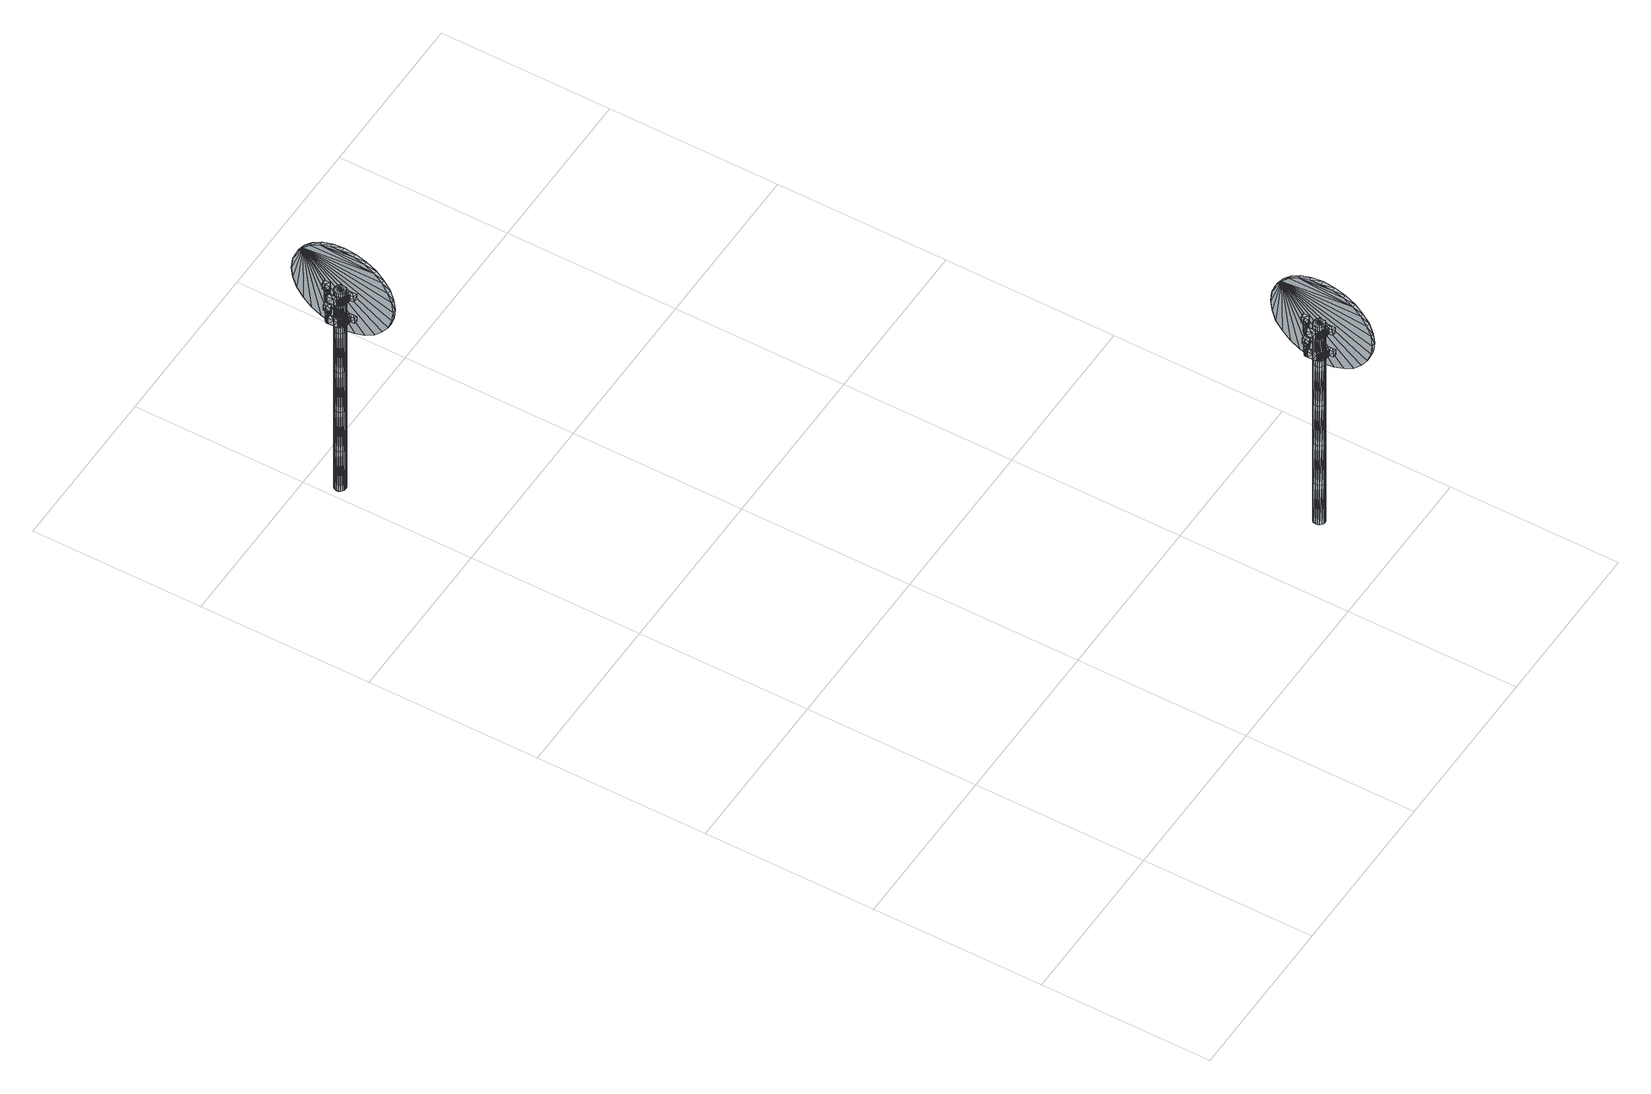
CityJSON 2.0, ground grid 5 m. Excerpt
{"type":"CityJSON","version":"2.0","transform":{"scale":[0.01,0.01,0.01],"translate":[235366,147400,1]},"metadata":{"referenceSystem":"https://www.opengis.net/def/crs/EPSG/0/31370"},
"CityObjects":{
"object1":{"type":"GenericCityObject","attributes":{"cluster":66,"mean_distance_to_centroid":0.098,"new_centroid_x":235365.92,"new_centroid_y":147423.51,"mean_distance_to_camera":6.39,"H1":0,"H2":0,"Z_final":111.09,"cluster2":-1,"proj_x":235371.93,"proj_y":147426.92,"id_line":25243,"bearing_l":150.41,"distance":6.91,"orientation":"right","G_obj":150.41},"geometry":[{"type":"MultiSurface","lod":"2","boundaries":[[[0,1,2]],[[2,1,3]],[[3,1,4]],[[4,1,5]],[[5,1,6]],[[1,7,6]],[[1,8,7]],[[1,9,8]],[[1,10,9]],[[1,11,10]],[[1,12,11]],[[1,13,12]],[[1,14,13]],[[15,14,1]],[[16,15,1]],[[17,16,1]],[[18,17,1]],[[0,18,1]],[[19,20,0]],[[19,0,2]],[[21,19,2]],[[21,2,3]],[[21,3,22]],[[22,3,4]],[[22,4,23]],[[23,4,5]],[[23,5,24]],[[24,5,6]],[[24,6,25]],[[25,6,7]],[[25,7,26]],[[26,7,8]],[[26,8,27]],[[8,9,27]],[[27,9,28]],[[9,10,28]],[[10,29,28]],[[10,11,29]],[[11,30,29]],[[11,12,30]],[[30,12,31]],[[31,12,13]],[[31,13,32]],[[32,13,14]],[[32,14,33]],[[33,14,15]],[[33,15,34]],[[34,15,16]],[[34,16,35]],[[35,16,17]],[[36,35,17]],[[18,36,17]],[[20,36,18]],[[20,18,0]],[[37,38,20]],[[37,20,19]],[[39,37,19]],[[21,39,19]],[[39,21,40]],[[40,21,22]],[[40,22,41]],[[41,22,23]],[[41,23,42]],[[42,23,24]],[[42,24,43]],[[43,24,25]],[[43,25,44]],[[44,25,26]],[[26,45,44]],[[26,27,45]],[[27,46,45]],[[27,28,46]],[[28,47,46]],[[28,29,47]],[[47,29,48]],[[29,30,48]],[[48,30,49]],[[49,30,31]],[[49,31,50]],[[50,31,32]],[[50,32,51]],[[51,32,33]],[[51,33,52]],[[52,33,34]],[[52,34,53]],[[53,34,35]],[[54,53,35]],[[54,35,36]],[[38,54,36]],[[38,36,20]],[[55,56,38]],[[55,38,37]],[[57,55,37]],[[57,37,39]],[[57,39,58]],[[58,39,40]],[[58,40,59]],[[59,40,41]],[[59,41,60]],[[60,41,42]],[[60,42,61]],[[61,42,43]],[[61,43,62]],[[62,43,44]],[[44,63,62]],[[44,45,63]],[[45,64,63]],[[45,46,64]],[[46,65,64]],[[46,47,65]],[[47,66,65]],[[47,48,66]],[[66,48,67]],[[67,48,49]],[[67,49,68]],[[68,49,50]],[[68,50,69]],[[69,50,51]],[[69,51,70]],[[70,51,52]],[[70,52,71]],[[71,52,53]],[[72,71,53]],[[72,53,54]],[[56,72,54]],[[56,54,38]],[[73,74,56]],[[73,56,55]],[[75,73,55]],[[75,55,57]],[[75,57,76]],[[76,57,58]],[[76,58,77]],[[77,58,59]],[[77,59,78]],[[78,59,60]],[[78,60,79]],[[79,60,61]],[[79,61,80]],[[80,61,62]],[[62,81,80]],[[62,63,81]],[[63,82,81]],[[63,64,82]],[[64,83,82]],[[64,65,83]],[[65,84,83]],[[65,66,84]],[[84,66,85]],[[85,66,67]],[[85,67,86]],[[86,67,68]],[[86,68,87]],[[87,68,69]],[[87,69,88]],[[88,69,70]],[[88,70,89]],[[89,70,71]],[[90,89,71]],[[90,71,72]],[[74,90,72]],[[74,72,56]],[[91,92,74]],[[91,74,73]],[[93,91,73]],[[93,73,75]],[[93,75,94]],[[94,75,76]],[[94,76,95]],[[95,76,77]],[[95,77,96]],[[96,77,78]],[[96,78,97]],[[97,78,79]],[[97,79,98]],[[98,79,80]],[[80,99,98]],[[80,81,99]],[[81,100,99]],[[81,82,100]],[[82,101,100]],[[82,83,101]],[[83,102,101]],[[83,84,102]],[[102,84,103]],[[103,84,85]],[[103,85,104]],[[104,85,86]],[[104,86,105]],[[105,86,87]],[[105,87,106]],[[106,87,88]],[[106,88,107]],[[107,88,89]],[[108,107,89]],[[108,89,90]],[[92,108,90]],[[92,90,74]],[[92,91,109]],[[91,93,109]],[[93,94,109]],[[94,95,109]],[[95,96,109]],[[109,96,97]],[[109,97,98]],[[109,98,99]],[[109,99,100]],[[109,100,101]],[[109,101,102]],[[109,102,103]],[[109,103,104]],[[105,109,104]],[[106,109,105]],[[107,109,106]],[[108,109,107]],[[92,109,108]],[[110,111,112]],[[113,112,114]],[[115,112,113]],[[116,112,115]],[[117,112,116]],[[118,112,117]],[[119,112,118]],[[120,112,119]],[[121,112,120]],[[122,112,121]],[[122,123,112]],[[123,110,112]],[[111,124,112]],[[124,125,112]],[[125,126,112]],[[126,127,112]],[[127,128,112]],[[128,129,112]],[[129,130,112]],[[130,131,112]],[[112,131,132]],[[131,133,132]],[[131,134,133]],[[133,134,135]],[[133,135,136]],[[135,137,136]],[[133,136,138]],[[136,139,138]],[[136,137,139]],[[137,140,139]],[[137,135,140]],[[135,141,140]],[[135,134,141]],[[134,142,141]],[[134,131,142]],[[131,143,142]],[[131,130,143]],[[143,130,144]],[[144,130,129]],[[144,129,145]],[[145,129,128]],[[145,128,146]],[[146,127,147]],[[147,127,126]],[[147,126,148]],[[148,126,125]],[[148,125,149]],[[149,125,124]],[[150,149,124]],[[150,124,111]],[[151,150,111]],[[151,111,110]],[[152,151,110]],[[152,110,123]],[[146,128,127]],[[153,123,122]],[[154,153,122]],[[154,122,121]],[[155,154,121]],[[155,121,120]],[[156,155,120]],[[156,120,119]],[[157,156,119]],[[157,119,118]],[[157,118,158]],[[158,118,117]],[[158,117,159]],[[153,152,123]],[[159,117,116]],[[159,116,160]],[[160,116,115]],[[160,115,161]],[[161,115,113]],[[161,113,162]],[[162,113,114]],[[162,114,163]],[[163,114,112]],[[163,112,164]],[[164,112,132]],[[132,165,164]],[[132,133,165]],[[133,138,165]],[[138,139,140]],[[161,162,163]],[[160,161,163]],[[159,160,163]],[[158,159,163]],[[157,158,163]],[[156,157,163]],[[155,156,163]],[[154,155,163]],[[153,154,163]],[[153,163,152]],[[152,163,151]],[[151,163,150]],[[150,163,149]],[[149,163,148]],[[148,163,147]],[[147,163,146]],[[146,163,145]],[[145,163,144]],[[144,163,143]],[[143,163,142]],[[163,164,142]],[[142,164,165]],[[142,165,141]],[[165,140,141]],[[165,138,140]],[[166,167,168]],[[168,167,169]],[[170,168,169]],[[170,169,171]],[[170,171,172]],[[172,171,173]],[[172,173,174]],[[174,173,175]],[[174,175,176]],[[176,175,177]],[[176,177,178]],[[178,177,179]],[[178,179,180]],[[180,179,181]],[[180,181,182]],[[182,181,183]],[[182,183,184]],[[184,183,185]],[[184,185,186]],[[186,185,187]],[[186,187,188]],[[188,187,189]],[[188,189,190]],[[190,189,191]],[[192,190,191]],[[192,191,193]],[[194,192,193]],[[194,193,195]],[[196,194,195]],[[196,195,197]],[[198,196,197]],[[198,197,199]],[[200,198,199]],[[200,199,201]],[[202,200,201]],[[202,201,203]],[[204,202,203]],[[204,203,205]],[[206,204,205]],[[206,205,207]],[[208,206,207]],[[208,207,209]],[[210,208,209]],[[210,209,211]],[[212,210,211]],[[212,211,213]],[[214,212,213]],[[214,213,215]],[[216,214,215]],[[216,215,217]],[[216,217,218]],[[218,217,219]],[[218,219,220]],[[220,219,221]],[[220,221,222]],[[222,221,223]],[[222,223,224]],[[224,223,225]],[[224,225,226]],[[226,225,227]],[[226,227,228]],[[228,227,229]],[[228,229,230]],[[230,229,231]],[[230,231,232]],[[232,231,233]],[[232,233,234]],[[234,233,235]],[[234,235,236]],[[236,235,237]],[[236,237,238]],[[238,237,239]],[[240,238,239]],[[240,239,241]],[[240,241,242]],[[242,241,243]],[[243,244,242]],[[243,245,244]],[[244,245,246]],[[246,245,247]],[[246,247,248]],[[248,247,249]],[[248,249,250]],[[250,249,251]],[[250,251,252]],[[252,251,253]],[[252,253,254]],[[254,253,255]],[[254,255,256]],[[256,255,257]],[[256,257,258]],[[258,257,259]],[[258,259,260]],[[260,259,261]],[[260,261,262]],[[262,261,263]],[[262,263,264]],[[264,263,265]],[[264,265,266]],[[266,265,267]],[[266,267,268]],[[268,267,269]],[[269,270,268]],[[269,271,270]],[[271,272,270]],[[271,273,272]],[[273,274,272]],[[273,275,274]],[[275,276,274]],[[275,277,276]],[[277,278,276]],[[277,279,278]],[[279,280,278]],[[279,281,280]],[[281,282,280]],[[281,283,282]],[[283,284,282]],[[283,285,284]],[[285,286,284]],[[285,287,286]],[[287,288,286]],[[287,289,288]],[[289,290,288]],[[289,291,290]],[[290,291,292]],[[292,291,293]],[[292,293,294]],[[294,293,295]],[[294,295,296]],[[296,295,297]],[[296,297,298]],[[298,297,299]],[[298,299,300]],[[300,299,301]],[[300,301,302]],[[302,301,303]],[[302,303,304]],[[304,303,305]],[[304,305,306]],[[306,305,307]],[[306,307,308]],[[308,307,309]],[[308,309,310]],[[310,309,311]],[[310,311,312]],[[312,311,313]],[[313,166,312]],[[313,167,166]],[[169,167,313]],[[169,313,171]],[[171,313,311]],[[173,171,311]],[[173,311,309]],[[175,173,309]],[[175,309,307]],[[177,175,307]],[[177,307,305]],[[179,177,305]],[[179,305,303]],[[181,179,303]],[[181,303,301]],[[183,181,301]],[[183,301,299]],[[183,299,297]],[[185,183,297]],[[185,297,295]],[[187,185,295]],[[187,295,293]],[[189,187,293]],[[189,293,291]],[[189,291,289]],[[189,289,287]],[[191,189,287]],[[191,287,285]],[[193,191,285]],[[195,193,285]],[[195,285,283]],[[197,195,283]],[[199,197,283]],[[201,199,283]],[[201,283,281]],[[203,201,281]],[[205,203,281]],[[205,281,279]],[[205,279,207]],[[207,279,209]],[[209,279,277]],[[209,277,211]],[[211,277,275]],[[211,275,213]],[[213,275,273]],[[213,273,215]],[[215,273,271]],[[215,271,217]],[[217,271,219]],[[219,271,269]],[[219,269,221]],[[221,269,223]],[[223,269,267]],[[223,267,225]],[[225,267,265]],[[225,265,227]],[[227,265,263]],[[227,263,229]],[[229,263,261]],[[229,261,231]],[[231,261,259]],[[231,259,257]],[[231,257,233]],[[233,257,255]],[[233,255,235]],[[235,255,253]],[[235,253,237]],[[253,251,237]],[[237,251,249]],[[237,249,239]],[[249,247,239]],[[239,247,245]],[[239,245,241]],[[241,245,243]],[[240,242,244]],[[168,312,166]],[[170,312,168]],[[170,310,312]],[[172,310,170]],[[172,308,310]],[[174,308,172]],[[174,306,308]],[[176,306,174]],[[176,304,306]],[[178,304,176]],[[178,302,304]],[[180,302,178]],[[180,300,302]],[[182,300,180]],[[182,298,300]],[[182,296,298]],[[184,296,182]],[[184,294,296]],[[186,294,184]],[[186,292,294]],[[188,292,186]],[[188,290,292]],[[188,288,290]],[[188,286,288]],[[190,286,188]],[[190,284,286]],[[192,284,190]],[[194,284,192]],[[194,282,284]],[[196,282,194]],[[198,282,196]],[[200,282,198]],[[200,280,282]],[[202,280,200]],[[204,280,202]],[[204,278,280]],[[204,206,278]],[[206,208,278]],[[208,276,278]],[[208,210,276]],[[210,274,276]],[[210,212,274]],[[212,272,274]],[[212,214,272]],[[214,270,272]],[[214,216,270]],[[216,218,270]],[[218,268,270]],[[218,220,268]],[[220,222,268]],[[222,266,268]],[[222,224,266]],[[224,264,266]],[[224,226,264]],[[226,262,264]],[[226,228,262]],[[228,260,262]],[[228,230,260]],[[230,258,260]],[[230,256,258]],[[230,232,256]],[[232,254,256]],[[232,234,254]],[[234,252,254]],[[234,236,252]],[[252,236,250]],[[236,248,250]],[[236,238,248]],[[248,238,246]],[[238,244,246]],[[238,240,244]],[[314,315,316]],[[316,315,317]],[[318,316,317]],[[318,317,319]],[[318,319,320]],[[320,319,321]],[[320,321,322]],[[322,321,323]],[[322,323,324]],[[324,323,325]],[[324,325,326]],[[326,325,327]],[[326,327,328]],[[328,327,329]],[[328,329,330]],[[330,329,331]],[[330,331,332]],[[332,331,333]],[[332,333,334]],[[334,333,335]],[[334,335,336]],[[336,335,337]],[[336,337,338]],[[338,337,339]],[[340,338,339]],[[340,339,341]],[[342,340,341]],[[342,341,343]],[[344,342,343]],[[344,343,345]],[[346,344,345]],[[346,345,347]],[[348,346,347]],[[348,347,349]],[[350,348,349]],[[350,349,351]],[[352,350,351]],[[352,351,353]],[[354,352,353]],[[354,353,355]],[[356,354,355]],[[356,355,357]],[[358,356,357]],[[358,357,359]],[[360,358,359]],[[360,359,361]],[[362,360,361]],[[362,361,363]],[[364,362,363]],[[364,363,365]],[[364,365,366]],[[366,365,367]],[[366,367,368]],[[368,367,369]],[[368,369,370]],[[370,369,371]],[[370,371,372]],[[372,371,373]],[[372,373,374]],[[374,373,375]],[[374,375,376]],[[376,375,377]],[[376,377,378]],[[378,377,379]],[[378,379,380]],[[380,379,381]],[[380,381,382]],[[382,381,383]],[[382,383,384]],[[384,383,385]],[[384,385,386]],[[386,385,387]],[[388,386,387]],[[388,387,389]],[[388,389,390]],[[390,389,391]],[[391,392,390]],[[391,393,392]],[[392,393,394]],[[394,393,395]],[[394,395,396]],[[396,395,397]],[[396,397,398]],[[398,397,399]],[[398,399,400]],[[400,399,401]],[[400,401,402]],[[402,401,403]],[[402,403,404]],[[404,403,405]],[[404,405,406]],[[406,405,407]],[[406,407,408]],[[408,407,409]],[[408,409,410]],[[410,409,411]],[[410,411,412]],[[412,411,413]],[[412,413,414]],[[414,413,415]],[[414,415,416]],[[416,415,417]],[[417,418,416]],[[417,419,418]],[[419,420,418]],[[419,421,420]],[[421,422,420]],[[421,423,422]],[[423,424,422]],[[423,425,424]],[[425,426,424]],[[425,427,426]],[[427,428,426]],[[427,429,428]],[[429,430,428]],[[429,431,430]],[[431,432,430]],[[431,433,432]],[[433,434,432]],[[433,435,434]],[[435,436,434]],[[435,437,436]],[[437,438,436]],[[437,439,438]],[[438,439,440]],[[440,439,441]],[[440,441,442]],[[442,441,443]],[[442,443,444]],[[444,443,445]],[[444,445,446]],[[446,445,447]],[[446,447,448]],[[448,447,449]],[[448,449,450]],[[450,449,451]],[[450,451,452]],[[452,451,453]],[[452,453,454]],[[454,453,455]],[[454,455,456]],[[456,455,457]],[[456,457,458]],[[458,457,459]],[[458,459,460]],[[460,459,461]],[[461,314,460]],[[461,315,314]],[[317,315,461]],[[317,461,319]],[[319,461,459]],[[321,319,459]],[[321,459,457]],[[323,321,457]],[[323,457,455]],[[325,323,455]],[[325,455,453]],[[327,325,453]],[[327,453,451]],[[329,327,451]],[[329,451,449]],[[331,329,449]],[[331,449,447]],[[331,447,445]],[[333,331,445]],[[333,445,443]],[[335,333,443]],[[335,443,441]],[[337,335,441]],[[337,441,439]],[[337,439,437]],[[337,437,435]],[[339,337,435]],[[339,435,433]],[[341,339,433]],[[343,341,433]],[[343,433,431]],[[345,343,431]],[[347,345,431]],[[349,347,431]],[[349,431,429]],[[351,349,429]],[[353,351,429]],[[353,429,427]],[[353,427,355]],[[355,427,357]],[[357,427,425]],[[357,425,359]],[[359,425,423]],[[359,423,361]],[[361,423,421]],[[361,421,363]],[[363,421,419]],[[363,419,365]],[[365,419,367]],[[367,419,417]],[[367,417,369]],[[369,417,371]],[[371,417,415]],[[371,415,373]],[[373,415,413]],[[373,413,375]],[[375,413,411]],[[375,411,377]],[[377,411,409]],[[377,409,379]],[[379,409,407]],[[379,407,405]],[[379,405,381]],[[381,405,403]],[[381,403,383]],[[383,403,401]],[[383,401,385]],[[401,399,385]],[[385,399,397]],[[385,397,387]],[[397,395,387]],[[387,395,393]],[[387,393,389]],[[389,393,391]],[[388,390,392]],[[316,460,314]],[[318,460,316]],[[318,458,460]],[[320,458,318]],[[320,456,458]],[[322,456,320]],[[322,454,456]],[[324,454,322]],[[324,452,454]],[[326,452,324]],[[326,450,452]],[[328,450,326]],[[328,448,450]],[[330,448,328]],[[330,446,448]],[[330,444,446]],[[332,444,330]],[[332,442,444]],[[334,442,332]],[[334,440,442]],[[336,440,334]],[[336,438,440]],[[336,436,438]],[[336,434,436]],[[338,434,336]],[[338,432,434]],[[340,432,338]],[[342,432,340]],[[342,430,432]],[[344,430,342]],[[346,430,344]],[[348,430,346]],[[348,428,430]],[[350,428,348]],[[352,428,350]],[[352,426,428]],[[352,354,426]],[[354,356,426]],[[356,424,426]],[[356,358,424]],[[358,422,424]],[[358,360,422]],[[360,420,422]],[[360,362,420]],[[362,418,420]],[[362,364,418]],[[364,366,418]],[[366,416,418]],[[366,368,416]],[[368,370,416]],[[370,414,416]],[[370,372,414]],[[372,412,414]],[[372,374,412]],[[374,410,412]],[[374,376,410]],[[376,408,410]],[[376,378,408]],[[378,406,408]],[[378,404,406]],[[378,380,404]],[[380,402,404]],[[380,382,402]],[[382,400,402]],[[382,384,400]],[[400,384,398]],[[384,396,398]],[[384,386,396]],[[396,386,394]],[[386,392,394]],[[386,388,392]]]}]},
"object2":{"type":"GenericCityObject","attributes":{"cluster":68,"mean_distance_to_centroid":0.174,"new_centroid_x":235377.86,"new_centroid_y":147401.66,"mean_distance_to_camera":8.64,"H1":0,"H2":0,"Z_final":110.26,"cluster2":-1,"proj_x":235378.67,"proj_y":147396.34,"id_line":52611,"bearing_l":81.33,"distance":5.38,"orientation":"left","G_obj":261.33},"geometry":[{"type":"MultiSurface","lod":"2","boundaries":[[[462,463,464]],[[464,463,465]],[[465,463,466]],[[466,463,467]],[[467,463,468]],[[463,469,468]],[[463,470,469]],[[463,471,470]],[[463,472,471]],[[463,473,472]],[[463,474,473]],[[463,475,474]],[[463,476,475]],[[477,476,463]],[[478,477,463]],[[479,478,463]],[[480,479,463]],[[462,480,463]],[[481,482,462]],[[481,462,464]],[[483,481,464]],[[483,464,465]],[[483,465,484]],[[484,465,466]],[[484,466,485]],[[485,466,467]],[[485,467,486]],[[486,467,468]],[[486,468,487]],[[487,468,469]],[[487,469,488]],[[488,469,470]],[[488,470,489]],[[470,471,489]],[[489,471,490]],[[471,472,490]],[[472,491,490]],[[472,473,491]],[[473,492,491]],[[473,474,492]],[[492,474,493]],[[493,474,475]],[[493,475,494]],[[494,475,476]],[[494,476,495]],[[495,476,477]],[[495,477,496]],[[496,477,478]],[[496,478,497]],[[497,478,479]],[[498,497,479]],[[480,498,479]],[[482,498,480]],[[482,480,462]],[[499,500,482]],[[499,482,481]],[[501,499,481]],[[483,501,481]],[[501,483,502]],[[502,483,484]],[[502,484,503]],[[503,484,485]],[[503,485,504]],[[504,485,486]],[[504,486,505]],[[505,486,487]],[[505,487,506]],[[506,487,488]],[[488,507,506]],[[488,489,507]],[[489,508,507]],[[489,490,508]],[[490,509,508]],[[490,491,509]],[[509,491,510]],[[491,492,510]],[[510,492,511]],[[511,492,493]],[[511,493,512]],[[512,493,494]],[[512,494,513]],[[513,494,495]],[[513,495,514]],[[514,495,496]],[[514,496,515]],[[515,496,497]],[[516,515,497]],[[516,497,498]],[[500,516,498]],[[500,498,482]],[[517,518,500]],[[517,500,499]],[[519,517,499]],[[519,499,501]],[[519,501,520]],[[520,501,502]],[[520,502,521]],[[521,502,503]],[[521,503,522]],[[522,503,504]],[[522,504,523]],[[523,504,505]],[[523,505,524]],[[524,505,506]],[[506,525,524]],[[506,507,525]],[[507,526,525]],[[507,508,526]],[[508,527,526]],[[508,509,527]],[[509,528,527]],[[509,510,528]],[[528,510,529]],[[529,510,511]],[[529,511,530]],[[530,511,512]],[[530,512,531]],[[531,512,513]],[[531,513,532]],[[532,513,514]],[[532,514,533]],[[533,514,515]],[[534,533,515]],[[534,515,516]],[[518,534,516]],[[518,516,500]],[[535,536,518]],[[535,518,517]],[[537,535,517]],[[537,517,519]],[[537,519,538]],[[538,519,520]],[[538,520,539]],[[539,520,521]],[[539,521,540]],[[540,521,522]],[[540,522,541]],[[541,522,523]],[[541,523,542]],[[542,523,524]],[[524,543,542]],[[524,525,543]],[[525,544,543]],[[525,526,544]],[[526,545,544]],[[526,527,545]],[[527,546,545]],[[527,528,546]],[[546,528,547]],[[547,528,529]],[[547,529,548]],[[548,529,530]],[[548,530,549]],[[549,530,531]],[[549,531,550]],[[550,531,532]],[[550,532,551]],[[551,532,533]],[[552,551,533]],[[552,533,534]],[[536,552,534]],[[536,534,518]],[[553,554,536]],[[553,536,535]],[[555,553,535]],[[555,535,537]],[[555,537,556]],[[556,537,538]],[[556,538,557]],[[557,538,539]],[[557,539,558]],[[558,539,540]],[[558,540,559]],[[559,540,541]],[[559,541,560]],[[560,541,542]],[[542,561,560]],[[542,543,561]],[[543,562,561]],[[543,544,562]],[[544,563,562]],[[544,545,563]],[[545,564,563]],[[545,546,564]],[[564,546,565]],[[565,546,547]],[[565,547,566]],[[566,547,548]],[[566,548,567]],[[567,548,549]],[[567,549,568]],[[568,549,550]],[[568,550,569]],[[569,550,551]],[[570,569,551]],[[570,551,552]],[[554,570,552]],[[554,552,536]],[[554,553,571]],[[553,555,571]],[[555,556,571]],[[556,557,571]],[[557,558,571]],[[571,558,559]],[[571,559,560]],[[571,560,561]],[[571,561,562]],[[571,562,563]],[[571,563,564]],[[571,564,565]],[[571,565,566]],[[567,571,566]],[[568,571,567]],[[569,571,568]],[[570,571,569]],[[554,571,570]],[[572,573,574]],[[575,574,576]],[[577,574,575]],[[578,574,577]],[[579,574,578]],[[580,574,579]],[[581,574,580]],[[582,574,581]],[[583,574,582]],[[584,574,583]],[[584,585,574]],[[585,572,574]],[[573,586,574]],[[586,587,574]],[[587,588,574]],[[588,589,574]],[[589,590,574]],[[590,591,574]],[[591,592,574]],[[592,593,574]],[[574,593,594]],[[593,595,594]],[[593,596,595]],[[595,596,597]],[[595,597,598]],[[597,599,598]],[[595,598,600]],[[598,601,600]],[[598,599,601]],[[599,602,601]],[[599,597,602]],[[597,603,602]],[[597,596,603]],[[596,604,603]],[[596,593,604]],[[593,605,604]],[[593,592,605]],[[605,592,606]],[[606,592,591]],[[606,591,607]],[[607,591,590]],[[607,590,608]],[[608,589,609]],[[609,589,588]],[[609,588,610]],[[610,588,587]],[[610,587,611]],[[611,587,586]],[[612,611,586]],[[612,586,573]],[[613,612,573]],[[613,573,572]],[[614,613,572]],[[614,572,585]],[[608,590,589]],[[615,585,584]],[[616,615,584]],[[616,584,583]],[[617,616,583]],[[617,583,582]],[[618,617,582]],[[618,582,581]],[[619,618,581]],[[619,581,580]],[[619,580,620]],[[620,580,579]],[[620,579,621]],[[615,614,585]],[[621,579,578]],[[621,578,622]],[[622,578,577]],[[622,577,623]],[[623,577,575]],[[623,575,624]],[[624,575,576]],[[624,576,625]],[[625,576,574]],[[625,574,626]],[[626,574,594]],[[594,627,626]],[[594,595,627]],[[595,600,627]],[[600,601,602]],[[623,624,625]],[[622,623,625]],[[621,622,625]],[[620,621,625]],[[619,620,625]],[[618,619,625]],[[617,618,625]],[[616,617,625]],[[615,616,625]],[[615,625,614]],[[614,625,613]],[[613,625,612]],[[612,625,611]],[[611,625,610]],[[610,625,609]],[[609,625,608]],[[608,625,607]],[[607,625,606]],[[606,625,605]],[[605,625,604]],[[625,626,604]],[[604,626,627]],[[604,627,603]],[[627,602,603]],[[627,600,602]],[[628,629,630]],[[630,629,631]],[[632,630,631]],[[632,631,633]],[[632,633,634]],[[634,633,635]],[[634,635,636]],[[636,635,637]],[[636,637,638]],[[638,637,639]],[[638,639,640]],[[640,639,641]],[[640,641,642]],[[642,641,643]],[[642,643,644]],[[644,643,645]],[[644,645,646]],[[646,645,647]],[[646,647,648]],[[648,647,649]],[[648,649,650]],[[650,649,651]],[[650,651,652]],[[652,651,653]],[[654,652,653]],[[654,653,655]],[[656,654,655]],[[656,655,657]],[[658,656,657]],[[658,657,659]],[[660,658,659]],[[660,659,661]],[[662,660,661]],[[662,661,663]],[[664,662,663]],[[664,663,665]],[[666,664,665]],[[666,665,667]],[[668,666,667]],[[668,667,669]],[[670,668,669]],[[670,669,671]],[[672,670,671]],[[672,671,673]],[[674,672,673]],[[674,673,675]],[[676,674,675]],[[676,675,677]],[[678,676,677]],[[678,677,679]],[[678,679,680]],[[680,679,681]],[[680,681,682]],[[682,681,683]],[[682,683,684]],[[684,683,685]],[[684,685,686]],[[686,685,687]],[[686,687,688]],[[688,687,689]],[[688,689,690]],[[690,689,691]],[[690,691,692]],[[692,691,693]],[[692,693,694]],[[694,693,695]],[[694,695,696]],[[696,695,697]],[[696,697,698]],[[698,697,699]],[[700,698,699]],[[700,699,701]],[[700,701,702]],[[702,701,703]],[[703,704,702]],[[703,705,704]],[[704,705,706]],[[706,705,707]],[[706,707,708]],[[708,707,709]],[[708,709,710]],[[710,709,711]],[[710,711,712]],[[712,711,713]],[[712,713,714]],[[714,713,715]],[[714,715,716]],[[716,715,717]],[[716,717,718]],[[718,717,719]],[[718,719,720]],[[720,719,721]],[[720,721,722]],[[722,721,723]],[[722,723,724]],[[724,723,725]],[[724,725,726]],[[726,725,727]],[[726,727,728]],[[728,727,729]],[[729,730,728]],[[729,731,730]],[[731,732,730]],[[731,733,732]],[[733,734,732]],[[733,735,734]],[[735,736,734]],[[735,737,736]],[[737,738,736]],[[737,739,738]],[[739,740,738]],[[739,741,740]],[[741,742,740]],[[741,743,742]],[[743,744,742]],[[743,745,744]],[[745,746,744]],[[745,747,746]],[[747,748,746]],[[747,749,748]],[[749,750,748]],[[749,751,750]],[[750,751,752]],[[752,751,753]],[[752,753,754]],[[754,753,755]],[[754,755,756]],[[756,755,757]],[[756,757,758]],[[758,757,759]],[[758,759,760]],[[760,759,761]],[[760,761,762]],[[762,761,763]],[[762,763,764]],[[764,763,765]],[[764,765,766]],[[766,765,767]],[[766,767,768]],[[768,767,769]],[[768,769,770]],[[770,769,771]],[[770,771,772]],[[772,771,773]],[[773,628,772]],[[773,629,628]],[[631,629,773]],[[631,773,633]],[[633,773,771]],[[635,633,771]],[[635,771,769]],[[637,635,769]],[[637,769,767]],[[639,637,767]],[[639,767,765]],[[641,639,765]],[[641,765,763]],[[643,641,763]],[[643,763,761]],[[645,643,761]],[[645,761,759]],[[645,759,757]],[[647,645,757]],[[647,757,755]],[[649,647,755]],[[649,755,753]],[[651,649,753]],[[651,753,751]],[[651,751,749]],[[651,749,747]],[[653,651,747]],[[653,747,745]],[[655,653,745]],[[657,655,745]],[[657,745,743]],[[659,657,743]],[[661,659,743]],[[663,661,743]],[[663,743,741]],[[665,663,741]],[[667,665,741]],[[667,741,739]],[[667,739,669]],[[669,739,671]],[[671,739,737]],[[671,737,673]],[[673,737,735]],[[673,735,675]],[[675,735,733]],[[675,733,677]],[[677,733,731]],[[677,731,679]],[[679,731,681]],[[681,731,729]],[[681,729,683]],[[683,729,727]],[[683,727,685]],[[685,727,725]],[[685,725,687]],[[687,725,723]],[[687,723,689]],[[689,723,721]],[[689,721,691]],[[691,721,719]],[[691,719,717]],[[691,717,693]],[[693,717,715]],[[693,715,695]],[[695,715,713]],[[695,713,697]],[[713,711,697]],[[697,711,709]],[[697,709,699]],[[709,707,699]],[[699,707,705]],[[699,705,701]],[[701,705,703]],[[700,702,704]],[[630,772,628]],[[632,772,630]],[[632,770,772]],[[634,770,632]],[[634,768,770]],[[636,768,634]],[[636,766,768]],[[638,766,636]],[[638,764,766]],[[640,764,638]],[[640,762,764]],[[642,762,640]],[[642,760,762]],[[644,760,642]],[[644,758,760]],[[644,756,758]],[[646,756,644]],[[646,754,756]],[[648,754,646]],[[648,752,754]],[[650,752,648]],[[650,750,752]],[[650,748,750]],[[650,746,748]],[[652,746,650]],[[652,744,746]],[[654,744,652]],[[656,744,654]],[[656,742,744]],[[658,742,656]],[[660,742,658]],[[662,742,660]],[[662,740,742]],[[664,740,662]],[[666,740,664]],[[666,738,740]],[[666,668,738]],[[668,670,738]],[[670,736,738]],[[670,672,736]],[[672,734,736]],[[672,674,734]],[[674,732,734]],[[674,676,732]],[[676,730,732]],[[676,678,730]],[[678,680,730]],[[680,728,730]],[[680,682,728]],[[682,726,728]],[[682,684,726]],[[684,724,726]],[[684,686,724]],[[686,722,724]],[[686,688,722]],[[688,720,722]],[[688,690,720]],[[690,718,720]],[[690,716,718]],[[690,692,716]],[[692,714,716]],[[692,694,714]],[[694,712,714]],[[694,696,712]],[[712,696,710]],[[696,708,710]],[[696,698,708]],[[708,698,706]],[[698,704,706]],[[698,700,704]],[[774,775,776]],[[776,775,777]],[[778,776,777]],[[778,777,779]],[[778,779,780]],[[780,779,781]],[[780,781,782]],[[782,781,783]],[[782,783,784]],[[784,783,785]],[[784,785,786]],[[786,785,787]],[[786,787,788]],[[788,787,789]],[[788,789,790]],[[790,789,791]],[[790,791,792]],[[792,791,793]],[[792,793,794]],[[794,793,795]],[[794,795,796]],[[796,795,797]],[[796,797,798]],[[798,797,799]],[[800,798,799]],[[800,799,801]],[[802,800,801]],[[802,801,803]],[[804,802,803]],[[804,803,805]],[[806,804,805]],[[806,805,807]],[[808,806,807]],[[808,807,809]],[[810,808,809]],[[810,809,811]],[[812,810,811]],[[812,811,813]],[[814,812,813]],[[814,813,815]],[[816,814,815]],[[816,815,817]],[[818,816,817]],[[818,817,819]],[[820,818,819]],[[820,819,821]],[[822,820,821]],[[822,821,823]],[[824,822,823]],[[824,823,825]],[[824,825,826]],[[826,825,827]],[[826,827,828]],[[828,827,829]],[[828,829,830]],[[830,829,831]],[[830,831,832]],[[832,831,833]],[[832,833,834]],[[834,833,835]],[[834,835,836]],[[836,835,837]],[[836,837,838]],[[838,837,839]],[[838,839,840]],[[840,839,841]],[[840,841,842]],[[842,841,843]],[[842,843,844]],[[844,843,845]],[[844,845,846]],[[846,845,847]],[[848,846,847]],[[848,847,849]],[[848,849,850]],[[850,849,851]],[[851,852,850]],[[851,853,852]],[[852,853,854]],[[854,853,855]],[[854,855,856]],[[856,855,857]],[[856,857,858]],[[858,857,859]],[[858,859,860]],[[860,859,861]],[[860,861,862]],[[862,861,863]],[[862,863,864]],[[864,863,865]],[[864,865,866]],[[866,865,867]],[[866,867,868]],[[868,867,869]],[[868,869,870]],[[870,869,871]],[[870,871,872]],[[872,871,873]],[[872,873,874]],[[874,873,875]],[[874,875,876]],[[876,875,877]],[[877,878,876]],[[877,879,878]],[[879,880,878]],[[879,881,880]],[[881,882,880]],[[881,883,882]],[[883,884,882]],[[883,885,884]],[[885,886,884]],[[885,887,886]],[[887,888,886]],[[887,889,888]],[[889,890,888]],[[889,891,890]],[[891,892,890]],[[891,893,892]],[[893,894,892]],[[893,895,894]],[[895,896,894]],[[895,897,896]],[[897,898,896]],[[897,899,898]],[[898,899,900]],[[900,899,901]],[[900,901,902]],[[902,901,903]],[[902,903,904]],[[904,903,905]],[[904,905,906]],[[906,905,907]],[[906,907,908]],[[908,907,909]],[[908,909,910]],[[910,909,911]],[[910,911,912]],[[912,911,913]],[[912,913,914]],[[914,913,915]],[[914,915,916]],[[916,915,917]],[[916,917,918]],[[918,917,919]],[[918,919,920]],[[920,919,921]],[[921,774,920]],[[921,775,774]],[[777,775,921]],[[777,921,779]],[[779,921,919]],[[781,779,919]],[[781,919,917]],[[783,781,917]],[[783,917,915]],[[785,783,915]],[[785,915,913]],[[787,785,913]],[[787,913,911]],[[789,787,911]],[[789,911,909]],[[791,789,909]],[[791,909,907]],[[791,907,905]],[[793,791,905]],[[793,905,903]],[[795,793,903]],[[795,903,901]],[[797,795,901]],[[797,901,899]],[[797,899,897]],[[797,897,895]],[[799,797,895]],[[799,895,893]],[[801,799,893]],[[803,801,893]],[[803,893,891]],[[805,803,891]],[[807,805,891]],[[809,807,891]],[[809,891,889]],[[811,809,889]],[[813,811,889]],[[813,889,887]],[[813,887,815]],[[815,887,817]],[[817,887,885]],[[817,885,819]],[[819,885,883]],[[819,883,821]],[[821,883,881]],[[821,881,823]],[[823,881,879]],[[823,879,825]],[[825,879,827]],[[827,879,877]],[[827,877,829]],[[829,877,831]],[[831,877,875]],[[831,875,833]],[[833,875,873]],[[833,873,835]],[[835,873,871]],[[835,871,837]],[[837,871,869]],[[837,869,839]],[[839,869,867]],[[839,867,865]],[[839,865,841]],[[841,865,863]],[[841,863,843]],[[843,863,861]],[[843,861,845]],[[861,859,845]],[[845,859,857]],[[845,857,847]],[[857,855,847]],[[847,855,853]],[[847,853,849]],[[849,853,851]],[[848,850,852]],[[776,920,774]],[[778,920,776]],[[778,918,920]],[[780,918,778]],[[780,916,918]],[[782,916,780]],[[782,914,916]],[[784,914,782]],[[784,912,914]],[[786,912,784]],[[786,910,912]],[[788,910,786]],[[788,908,910]],[[790,908,788]],[[790,906,908]],[[790,904,906]],[[792,904,790]],[[792,902,904]],[[794,902,792]],[[794,900,902]],[[796,900,794]],[[796,898,900]],[[796,896,898]],[[796,894,896]],[[798,894,796]],[[798,892,894]],[[800,892,798]],[[802,892,800]],[[802,890,892]],[[804,890,802]],[[806,890,804]],[[808,890,806]],[[808,888,890]],[[810,888,808]],[[812,888,810]],[[812,886,888]],[[812,814,886]],[[814,816,886]],[[816,884,886]],[[816,818,884]],[[818,882,884]],[[818,820,882]],[[820,880,882]],[[820,822,880]],[[822,878,880]],[[822,824,878]],[[824,826,878]],[[826,876,878]],[[826,828,876]],[[828,830,876]],[[830,874,876]],[[830,832,874]],[[832,872,874]],[[832,834,872]],[[834,870,872]],[[834,836,870]],[[836,868,870]],[[836,838,868]],[[838,866,868]],[[838,864,866]],[[838,840,864]],[[840,862,864]],[[840,842,862]],[[842,860,862]],[[842,844,860]],[[860,844,858]],[[844,856,858]],[[844,846,856]],[[856,846,854]],[[846,852,854]],[[846,848,852]]]}]}
},
"vertices":[
[38,2428,1],[38,2411,1],[32,2427,1],[27,2424,1],[23,2420,1],[21,2414,1],[21,2408,1],[23,2403,1],[27,2399,1],[32,2396,1],[38,2395,1],[43,2396,1],[48,2399,1],[52,2403,1],[54,2408,1],[54,2414,1],[52,2420,1],[48,2424,1],[43,2427,1],[32,2427,150],[38,2428,150],[27,2424,150],[23,2420,150],[21,2414,150],[21,2408,150],[23,2403,150],[27,2399,150],[32,2396,150],[38,2395,150],[43,2396,150],[48,2399,150],[52,2403,150],[54,2408,150],[54,2414,150],[52,2420,150],[48,2424,150],[43,2427,150],[32,2427,299],[38,2428,299],[27,2424,299],[23,2420,299],[21,2414,299],[21,2408,299],[23,2403,299],[27,2399,299],[32,2396,299],[38,2395,299],[43,2396,299],[48,2399,299],[52,2403,299],[54,2408,299],[54,2414,299],[52,2420,299],[48,2424,299],[43,2427,299],[32,2427,448],[38,2428,448],[27,2424,448],[23,2420,448],[21,2414,448],[21,2408,448],[23,2403,448],[27,2399,448],[32,2396,448],[38,2395,448],[43,2396,448],[48,2399,448],[52,2403,448],[54,2408,448],[54,2414,448],[52,2420,448],[48,2424,448],[43,2427,448],[32,2427,597],[38,2428,597],[27,2424,597],[23,2420,597],[21,2414,597],[21,2408,597],[23,2403,597],[27,2399,597],[32,2396,597],[38,2395,597],[43,2396,597],[48,2399,597],[52,2403,597],[54,2408,597],[54,2414,597],[52,2420,597],[48,2424,597],[43,2427,597],[32,2427,746],[38,2428,746],[27,2424,746],[23,2420,746],[21,2414,746],[21,2408,746],[23,2403,746],[27,2399,746],[32,2396,746],[38,2395,746],[43,2396,746],[48,2399,746],[52,2403,746],[54,2408,746],[54,2414,746],[52,2420,746],[48,2424,746],[43,2427,746],[38,2411,746],[55,2348,593],[55,2320,610],[51,2532,822],[52,2562,763],[51,2550,794],[52,2566,728],[53,2562,694],[53,2550,662],[54,2532,634],[55,2509,610],[55,2481,593],[55,2449,581],[55,2415,577],[56,2380,581],[55,2297,634],[54,2279,662],[54,2268,694],[53,2264,728],[53,2268,763],[52,2279,794],[52,2297,822],[51,2320,846],[50,2509,846],[50,2481,864],[51,2348,864],[50,2380,875],[50,2449,875],[50,2415,879],[61,2449,875],[61,2415,879],[61,2380,875],[61,2348,864],[62,2320,846],[62,2297,823],[63,2279,795],[63,2268,763],[64,2264,728],[64,2268,694],[65,2279,662],[65,2297,634],[66,2320,611],[66,2348,593],[66,2380,581],[66,2415,577],[66,2449,581],[65,2481,593],[65,2509,611],[65,2532,634],[64,2550,662],[63,2562,694],[63,2566,728],[62,2562,763],[62,2550,795],[61,2532,823],[61,2509,846],[61,2481,864],[59,2467,652],[59,2467,632],[43,2466,652],[43,2466,632],[43,2457,652],[43,2457,632],[32,2453,652],[32,2453,632],[30,2452,652],[30,2452,632],[28,2451,652],[28,2451,632],[26,2450,652],[26,2450,632],[25,2449,652],[25,2449,632],[23,2448,652],[23,2448,632],[21,2447,652],[21,2447,632],[20,2446,652],[20,2446,632],[15,2442,652],[15,2442,632],[14,2441,652],[14,2441,632],[12,2440,652],[12,2440,632],[11,2438,652],[11,2438,632],[11,2437,652],[11,2437,632],[10,2435,652],[10,2435,632],[10,2433,652],[10,2433,632],[10,2432,652],[10,2432,632],[10,2414,652],[10,2414,632],[11,2405,652],[11,2405,632],[12,2402,652],[12,2402,632],[13,2400,652],[13,2400,632],[14,2398,652],[14,2398,632],[15,2396,652],[15,2396,632],[17,2394,652],[17,2394,632],[18,2392,652],[18,2392,632],[21,2391,652],[21,2391,632],[21,2390,652],[21,2390,632],[23,2389,652],[23,2389,632],[25,2388,652],[25,2388,632],[28,2387,652],[28,2387,632],[30,2386,652],[30,2386,632],[33,2386,652],[33,2386,632],[36,2386,652],[36,2386,632],[38,2385,652],[38,2385,632],[44,2385,652],[44,2385,632],[45,2373,652],[45,2373,632],[60,2372,652],[60,2372,632],[59,2388,652],[59,2388,632],[49,2395,652],[49,2395,632],[41,2394,652],[41,2394,632],[39,2394,652],[39,2394,632],[38,2394,652],[38,2394,632],[36,2394,652],[36,2394,632],[34,2395,652],[34,2395,632],[33,2395,652],[33,2395,632],[31,2395,652],[31,2395,632],[29,2396,652],[29,2396,632],[28,2396,652],[28,2396,632],[27,2397,652],[27,2397,632],[25,2398,652],[25,2398,632],[24,2399,652],[24,2399,632],[24,2401,652],[24,2401,632],[23,2402,652],[23,2402,632],[23,2404,652],[23,2404,632],[22,2413,652],[22,2413,632],[22,2432,652],[22,2432,632],[22,2433,652],[22,2433,632],[22,2434,652],[22,2434,632],[23,2435,652],[23,2435,632],[23,2436,652],[23,2436,632],[24,2437,652],[24,2437,632],[25,2438,652],[25,2438,632],[26,2438,652],[26,2438,632],[27,2439,652],[27,2439,632],[28,2439,652],[28,2439,632],[29,2440,652],[29,2440,632],[31,2440,652],[31,2440,632],[32,2441,652],[32,2441,632],[33,2441,652],[33,2441,632],[34,2441,652],[34,2441,632],[44,2443,652],[44,2443,632],[57,2450,652],[57,2450,632],[55,2467,737],[55,2467,717],[38,2466,737],[38,2466,717],[39,2457,737],[39,2457,717],[28,2453,737],[28,2453,717],[26,2452,737],[26,2452,717],[24,2451,737],[24,2451,717],[22,2450,737],[22,2450,717],[21,2449,737],[21,2449,717],[19,2448,737],[19,2448,717],[17,2447,737],[17,2447,717],[16,2446,737],[16,2446,717],[11,2442,737],[11,2442,717],[10,2441,737],[10,2441,717],[8,2440,737],[8,2440,717],[7,2438,737],[7,2438,717],[7,2437,737],[7,2437,717],[6,2435,737],[6,2435,717],[6,2433,737],[6,2433,717],[6,2432,737],[6,2432,717],[6,2414,737],[6,2414,717],[7,2405,737],[7,2405,717],[8,2402,737],[8,2402,717],[8,2400,737],[8,2400,717],[10,2398,737],[10,2398,717],[11,2396,737],[11,2396,717],[13,2394,737],[13,2394,717],[14,2392,737],[14,2392,717],[16,2391,737],[16,2391,717],[17,2390,737],[17,2390,717],[19,2389,737],[19,2389,717],[21,2388,737],[21,2388,717],[24,2387,737],[24,2387,717],[26,2386,737],[26,2386,717],[29,2386,737],[29,2386,717],[32,2386,737],[32,2386,717],[34,2385,737],[34,2385,717],[40,2385,737],[40,2385,717],[41,2373,737],[41,2373,717],[56,2372,737],[56,2372,717],[55,2388,737],[55,2388,717],[45,2395,737],[45,2395,717],[37,2394,737],[37,2394,717],[35,2394,737],[35,2394,717],[34,2394,737],[34,2394,717],[32,2394,737],[32,2394,717],[30,2395,737],[30,2395,717],[29,2395,737],[29,2395,717],[27,2395,737],[27,2395,717],[25,2396,737],[25,2396,717],[24,2396,737],[24,2396,717],[23,2397,737],[23,2397,717],[21,2398,737],[21,2398,717],[20,2399,737],[20,2399,717],[20,2401,737],[20,2401,717],[19,2402,737],[19,2402,717],[19,2404,737],[19,2404,717],[18,2413,737],[18,2413,717],[18,2432,737],[18,2432,717],[18,2433,737],[18,2433,717],[18,2434,737],[18,2434,717],[19,2435,737],[19,2435,717],[19,2436,737],[19,2436,717],[20,2437,737],[20,2437,717],[21,2438,737],[21,2438,717],[22,2438,737],[22,2438,717],[23,2439,737],[23,2439,717],[24,2439,737],[24,2439,717],[25,2440,737],[25,2440,717],[26,2440,737],[26,2440,717],[28,2441,737],[28,2441,717],[29,2441,737],[29,2441,717],[30,2441,737],[30,2441,717],[40,2443,737],[40,2443,717],[52,2450,737],[52,2450,717],
[1232,243,1],[1232,226,1],[1226,242,1],[1221,239,1],[1217,235,1],[1215,229,1],[1215,223,1],[1217,218,1],[1221,213,1],[1226,210,1],[1232,209,1],[1237,210,1],[1242,213,1],[1246,218,1],[1248,223,1],[1248,229,1],[1246,235,1],[1242,239,1],[1237,242,1],[1226,242,150],[1232,243,150],[1221,239,150],[1217,235,150],[1215,229,150],[1215,223,150],[1217,218,150],[1221,213,150],[1226,210,150],[1232,209,150],[1237,210,150],[1242,213,150],[1246,218,150],[1248,223,150],[1248,229,150],[1246,235,150],[1242,239,150],[1237,242,150],[1226,242,299],[1232,243,299],[1221,239,299],[1217,235,299],[1215,229,299],[1215,223,299],[1217,218,299],[1221,213,299],[1226,210,299],[1232,209,299],[1237,210,299],[1242,213,299],[1246,218,299],[1248,223,299],[1248,229,299],[1246,235,299],[1242,239,299],[1237,242,299],[1226,242,448],[1232,243,448],[1221,239,448],[1217,235,448],[1215,229,448],[1215,223,448],[1217,218,448],[1221,213,448],[1226,210,448],[1232,209,448],[1237,210,448],[1242,213,448],[1246,218,448],[1248,223,448],[1248,229,448],[1246,235,448],[1242,239,448],[1237,242,448],[1226,242,597],[1232,243,597],[1221,239,597],[1217,235,597],[1215,229,597],[1215,223,597],[1217,218,597],[1221,213,597],[1226,210,597],[1232,209,597],[1237,210,597],[1242,213,597],[1246,218,597],[1248,223,597],[1248,229,597],[1246,235,597],[1242,239,597],[1237,242,597],[1226,242,746],[1232,243,746],[1221,239,746],[1217,235,746],[1215,229,746],[1215,223,746],[1217,218,746],[1221,213,746],[1226,210,746],[1232,209,746],[1237,210,746],[1242,213,746],[1246,218,746],[1248,223,746],[1248,229,746],[1246,235,746],[1242,239,746],[1237,242,746],[1232,226,746],[1249,163,593],[1249,135,610],[1245,347,822],[1246,376,763],[1245,365,794],[1246,380,728],[1247,376,694],[1247,365,662],[1248,347,634],[1249,324,610],[1249,296,593],[1249,264,581],[1249,229,577],[1250,195,581],[1249,112,634],[1248,94,662],[1248,82,694],[1247,78,728],[1247,82,763],[1246,94,794],[1246,112,822],[1245,135,846],[1244,324,846],[1244,296,864],[1245,163,864],[1244,195,875],[1244,264,875],[1244,229,879],[1255,264,875],[1255,229,879],[1255,195,875],[1255,163,864],[1256,135,846],[1256,112,823],[1257,94,795],[1257,82,763],[1258,78,728],[1258,82,694],[1259,94,662],[1259,112,634],[1260,135,611],[1260,163,593],[1260,195,581],[1260,229,577],[1260,264,581],[1259,296,593],[1259,324,611],[1259,347,634],[1258,365,662],[1257,376,694],[1257,380,728],[1256,376,763],[1256,365,795],[1255,347,823],[1255,324,846],[1255,296,864],[1253,281,652],[1253,281,632],[1237,281,652],[1237,281,632],[1237,272,652],[1237,272,632],[1226,267,652],[1226,267,632],[1224,267,652],[1224,267,632],[1222,266,652],[1222,266,632],[1220,265,652],[1220,265,632],[1219,264,652],[1219,264,632],[1217,263,652],[1217,263,632],[1215,262,652],[1215,262,632],[1214,261,652],[1214,261,632],[1209,257,652],[1209,257,632],[1208,256,652],[1208,256,632],[1206,255,652],[1206,255,632],[1205,253,652],[1205,253,632],[1205,252,652],[1205,252,632],[1204,250,652],[1204,250,632],[1204,248,652],[1204,248,632],[1204,246,652],[1204,246,632],[1204,229,652],[1204,229,632],[1205,220,652],[1205,220,632],[1206,217,652],[1206,217,632],[1207,215,652],[1207,215,632],[1208,212,652],[1208,212,632],[1209,210,652],[1209,210,632],[1211,208,652],[1211,208,632],[1212,207,652],[1212,207,632],[1215,205,652],[1215,205,632],[1217,204,652],[1217,204,632],[1219,203,652],[1219,203,632],[1222,202,652],[1222,202,632],[1224,201,652],[1224,201,632],[1227,201,652],[1227,201,632],[1230,200,652],[1230,200,632],[1232,200,652],[1232,200,632],[1238,200,652],[1238,200,632],[1239,188,652],[1239,188,632],[1254,187,652],[1254,187,632],[1253,203,652],[1253,203,632],[1243,210,652],[1243,210,632],[1235,209,652],[1235,209,632],[1233,209,652],[1233,209,632],[1232,209,652],[1232,209,632],[1230,209,652],[1230,209,632],[1228,210,652],[1228,210,632],[1227,210,652],[1227,210,632],[1225,210,652],[1225,210,632],[1223,211,652],[1223,211,632],[1222,211,652],[1222,211,632],[1221,212,652],[1221,212,632],[1219,213,652],[1219,213,632],[1218,214,652],[1218,214,632],[1218,215,652],[1218,215,632],[1217,217,652],[1217,217,632],[1217,218,652],[1217,218,632],[1216,228,652],[1216,228,632],[1216,247,652],[1216,247,632],[1216,248,652],[1216,248,632],[1216,249,652],[1216,249,632],[1217,250,652],[1217,250,632],[1217,251,652],[1217,251,632],[1218,252,652],[1218,252,632],[1219,252,652],[1219,252,632],[1220,253,652],[1220,253,632],[1221,254,652],[1221,254,632],[1222,254,652],[1222,254,632],[1223,255,652],[1223,255,632],[1225,255,652],[1225,255,632],[1226,255,652],[1226,255,632],[1227,256,652],[1227,256,632],[1228,256,652],[1228,256,632],[1238,258,652],[1238,258,632],[1251,265,652],[1251,265,632],[1249,281,737],[1249,281,717],[1232,281,737],[1232,281,717],[1233,272,737],[1233,272,717],[1222,267,737],[1222,267,717],[1220,267,737],[1220,267,717],[1218,266,737],[1218,266,717],[1216,265,737],[1216,265,717],[1215,264,737],[1215,264,717],[1213,263,737],[1213,263,717],[1211,262,737],[1211,262,717],[1210,261,737],[1210,261,717],[1205,257,737],[1205,257,717],[1204,256,737],[1204,256,717],[1202,255,737],[1202,255,717],[1201,253,737],[1201,253,717],[1201,252,737],[1201,252,717],[1200,250,737],[1200,250,717],[1200,248,737],[1200,248,717],[1200,246,737],[1200,246,717],[1200,229,737],[1200,229,717],[1201,220,737],[1201,220,717],[1202,217,737],[1202,217,717],[1202,215,737],[1202,215,717],[1204,212,737],[1204,212,717],[1205,210,737],[1205,210,717],[1207,208,737],[1207,208,717],[1208,207,737],[1208,207,717],[1210,205,737],[1210,205,717],[1211,205,737],[1211,205,717],[1213,204,737],[1213,204,717],[1215,203,737],[1215,203,717],[1218,202,737],[1218,202,717],[1220,201,737],[1220,201,717],[1223,201,737],[1223,201,717],[1226,200,737],[1226,200,717],[1228,200,737],[1228,200,717],[1234,200,737],[1234,200,717],[1235,188,737],[1235,188,717],[1250,187,737],[1250,187,717],[1249,203,737],[1249,203,717],[1239,210,737],[1239,210,717],[1231,209,737],[1231,209,717],[1229,209,737],[1229,209,717],[1228,209,737],[1228,209,717],[1226,209,737],[1226,209,717],[1224,210,737],[1224,210,717],[1223,210,737],[1223,210,717],[1221,210,737],[1221,210,717],[1219,211,737],[1219,211,717],[1218,211,737],[1218,211,717],[1217,212,737],[1217,212,717],[1215,213,737],[1215,213,717],[1214,214,737],[1214,214,717],[1214,215,737],[1214,215,717],[1213,217,737],[1213,217,717],[1213,218,737],[1213,218,717],[1212,228,737],[1212,228,717],[1212,247,737],[1212,247,717],[1212,248,737],[1212,248,717],[1212,249,737],[1212,249,717],[1213,250,737],[1213,250,717],[1213,251,737],[1213,251,717],[1214,252,737],[1214,252,717],[1215,252,737],[1215,252,717],[1216,253,737],[1216,253,717],[1217,254,737],[1217,254,717],[1218,254,737],[1218,254,717],[1219,255,737],[1219,255,717],[1220,255,737],[1220,255,717],[1222,255,737],[1222,255,717],[1223,256,737],[1223,256,717],[1224,256,737],[1224,256,717],[1234,258,737],[1234,258,717],[1246,265,737],[1246,265,717]
]}
